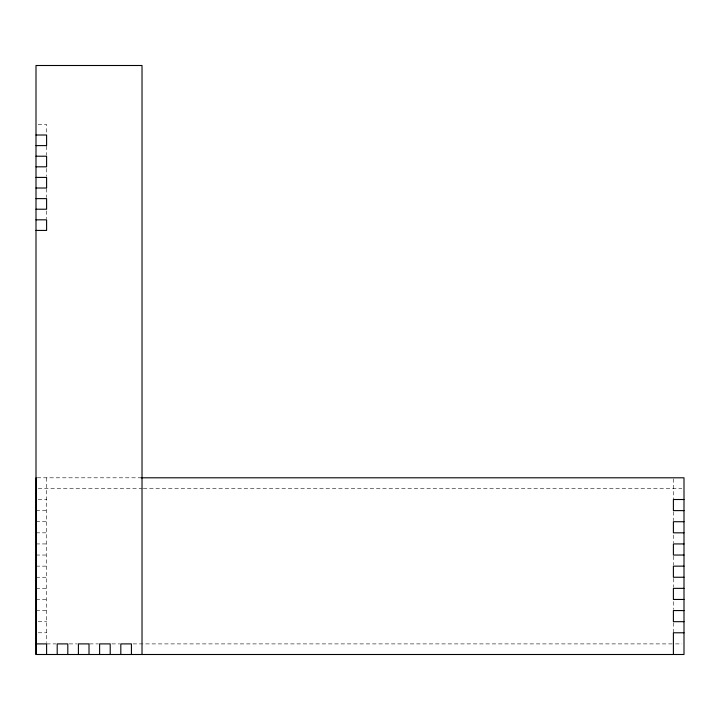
<?xml version="1.0" encoding="UTF-8"?>
<svg xmlns="http://www.w3.org/2000/svg" width="720" height="720" viewBox="0 0 720 720"><rect width="100%" height="100%" fill="white"/><g stroke="black" fill="none" stroke-linecap="round" stroke-linejoin="round"><path stroke-width="0.54" stroke-dasharray="3.6 2.7" d="M38.124 124.407L46.602 124.407L46.602 133.947M37.242 477.801L140.724 477.801M38.232 488.403L142.182 488.403M143.298 488.403L681.876 488.403M38.232 499.509L46.719 499.509M36.117 510.615L46.719 510.615M36.117 521.721L46.719 521.721M36.117 532.827L46.719 532.827M36.117 543.933L46.719 543.933M36.117 555.039L46.719 555.039M36.117 566.145L46.719 566.145M36.117 577.251L46.719 577.251M36.117 588.357L46.719 588.357M36.117 599.463L46.719 599.463M36.117 610.569L46.719 610.569M38.232 621.675L46.719 621.675M38.232 632.781L46.719 632.781M46.719 643.896L56.088 643.896M69.174 643.896L77.292 643.896M89.568 643.896L98.496 643.896M111.852 643.896L119.718 643.896M133.092 643.896L673.398 643.896M675.522 643.896L681.876 643.896M673.398 478.854L673.398 499.509M673.398 511.722L673.398 520.668M673.398 535.05L673.398 542.826M673.398 556.146L673.398 565.038M673.398 578.367L673.398 587.25M673.398 601.686L673.398 609.462M673.398 622.791L673.398 632.781M46.602 146.169L46.602 155.097M46.602 168.489L46.602 176.301M46.602 188.577L46.602 197.505M46.602 210.897L46.602 218.709M46.719 477.801L46.719 642.555"/><path stroke-width="1.08" d="M36 135.009L46.602 135.009L46.602 145.611L36 145.611M36 156.213L46.602 156.213L46.602 166.815L36 166.815M36 177.417L46.602 177.417L46.602 188.019L36 188.019M36 198.621L46.602 198.621L46.602 209.223L36 209.223M36 219.825L46.602 219.825L46.602 230.427L36 230.427M141.057 477.801L684 477.801L684 654.498L36 654.498L36 65.502L142.02 65.502L142.02 654.498M684 499.509L673.398 499.509L673.398 510.615L684 510.615M684 521.721L673.398 521.721L673.398 532.827L684 532.827M684 543.933L673.398 543.933L673.398 555.039L684 555.039M684 566.145L673.398 566.145L673.398 577.251L684 577.251M684 588.357L673.398 588.357L673.398 599.463L684 599.463M684 610.569L673.398 610.569L673.398 621.675L684 621.675M684 632.781L673.398 632.781L673.398 654.498M36 643.896L46.602 643.896L46.602 654.498M131.418 654.498L131.418 643.896L120.816 643.896L120.816 654.498M110.214 654.498L110.214 643.896L99.612 643.896L99.612 654.498M89.01 654.498L89.01 643.896L78.408 643.896L78.408 654.498M67.806 654.498L67.806 643.896L57.204 643.896L57.204 654.498M36.117 477.801L36.117 654.498"/></g></svg>
